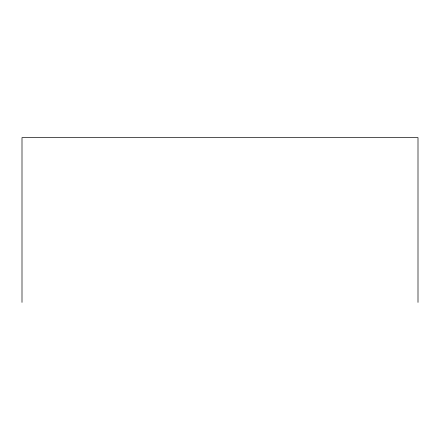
<?xml version="1.0" encoding="UTF-8"?>
<svg xmlns="http://www.w3.org/2000/svg" width="440" height="440" viewBox="0 0 440 440"><rect width="100%" height="100%" fill="white"/><g stroke="black" fill="none" stroke-linecap="round" stroke-linejoin="round"><path stroke-width="0.66" d="M418 302.385L418 137.616L22 137.616L22 302.385"/></g></svg>
